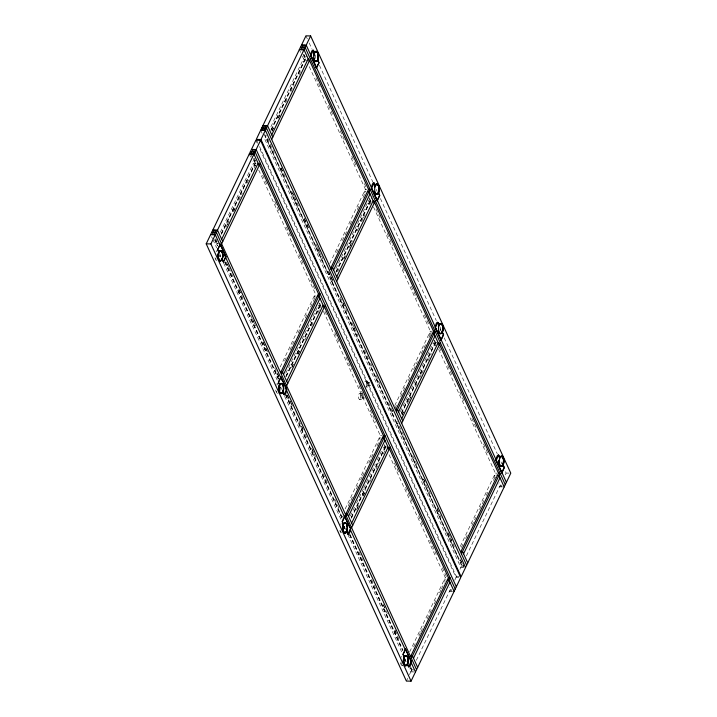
<?xml version="1.0" encoding="UTF-8"?>
<svg xmlns="http://www.w3.org/2000/svg" width="717" height="717" viewBox="0 0 717 717"><rect width="100%" height="100%" fill="white"/><g stroke="black" fill="none" stroke-linecap="round" stroke-linejoin="round"><path stroke-width="0.54" stroke-dasharray="3.58 2.69" d="M216.193 239.675L215.333 241.477L216.892 241.504M265.398 137.064L266.258 135.262M304.904 54.653L304.044 56.455L305.603 56.482M220.352 232.183L253.442 163.171M270.892 126.775L303.506 58.758M221.428 233.213L255.001 163.198L256.561 163.225L254.168 168.226M271.017 129.795L305.066 58.785L307.208 58.767M221.383 233.715L255.745 162.051M270.963 130.306L306.777 55.621M221.392 234.468L255.584 163.153M271.456 130.055L305.648 58.74M225.873 227.244L228.75 221.239M233.545 211.237L235.938 206.236M238.815 200.231L242.176 193.231M246.971 183.229L249.364 178.228M272.102 130.826L273.536 127.823M278.33 117.821L280.732 112.82M285.527 102.827L287.92 97.826M290.797 91.821L294.158 84.821M298.953 74.819L301.355 69.818M227.298 224.654L228.75 221.634M233.59 211.533L235.042 208.513M272.039 131.345L274.459 126.3M278.33 118.224L279.782 115.195M280.195 366.996L315.346 293.692M329.784 263.587L365.41 189.27L366.97 189.306M284.64 361.027L287.033 356.026M289.91 350.021L294.705 340.019M298.066 333.02L300.459 328.019M305.254 318.016L307.172 314.019M310.533 307.019L315.328 297.017M336.623 252.608L339.016 247.607M342.376 240.607L346.687 231.609M350.048 224.609L352.441 219.608M357.236 209.606L359.154 205.6M362.999 197.596L365.876 191.6L364.308 191.573L365.356 193.85M285.814 373.127L317.945 306.114M335.879 268.714L368.009 201.701M285.94 376.156L319.988 305.137M336.004 271.734L370.053 200.724L371.612 200.751M285.886 376.658L320.947 303.461M332.563 279.316L331.505 281.449L333.064 281.485M335.95 272.245L372.248 196.548M286.379 376.407L320.571 305.092M336.443 271.994L370.635 200.679M291.81 367.176L293.253 364.173M298.048 354.18L300.441 349.179M304.761 340.172L307.638 334.176M311.474 326.172L313.876 321.171M317.712 313.168L321.064 306.168M337.564 271.77L338.998 268.767M343.793 258.765L345.236 255.763M349.071 247.759L352.423 240.76M357.227 230.757L359.62 225.756M361.538 221.759L362.981 218.757M363.456 217.753L365.858 212.752M369.694 204.757L371.128 201.755M291.801 367.606L293.253 364.577M298.093 354.485L299.545 351.455M343.802 259.151L345.253 256.13M350.093 246.03L351.545 243.009M345.182 508.936L380.333 435.622L381.892 435.658M391.751 411.818L392.486 410.285M394.771 405.526L430.397 331.209L431.957 331.245M348.184 505.96L352.979 495.958M356.331 488.958L358.733 483.957M360.651 479.96L362.085 476.957M362.569 475.963L365.446 469.958M368.807 462.958L373.602 452.956M376.954 445.956L379.356 440.955M394.888 408.547L396.806 404.549M400.642 396.546L404.962 387.547M408.314 380.548L410.716 375.547M413.592 369.542L417.428 361.538M421.264 353.544L425.584 344.536M428.936 337.537L430.379 334.534M350.317 516.061L354.637 507.062M356.555 503.056L363.268 489.057M363.752 488.053L375.26 464.051M377.178 460.054L382.448 449.048M400.382 411.648L433.471 342.636M397.191 421.246L396.331 423.048L397.89 423.075M351.402 517.091L384.966 447.076L386.535 447.103M401.466 412.678L435.031 342.663L436.599 342.69L435.156 345.693M351.357 517.593L385.719 445.929M401.421 413.18L436.752 339.5M351.366 518.346L385.558 447.032M401.43 413.933L435.622 342.618M356.313 510.119L358.715 505.118M363.035 496.11L365.912 490.114M369.748 482.111L372.141 477.11M375.977 469.106L379.338 462.107M383.174 454.103L385.567 449.102M402.067 414.704L403.501 411.701M407.346 403.707L410.698 396.698M415.493 386.696L417.894 381.695M419.812 377.698L421.246 374.695M421.73 373.7L424.123 368.699M427.959 360.696L431.32 353.696M357.272 508.532L358.724 505.503M363.564 495.411L365.016 492.382M402.013 415.224L403.465 412.194M409.273 400.086L410.724 397.057M409.685 651.878L445.32 577.561M460.233 546.462L495.384 473.148L496.944 473.175M413.646 646.904L416.039 641.903M418.925 635.898L420.359 632.896M420.843 631.901L423.72 625.896M427.072 618.896L431.867 608.894M434.269 603.893L436.662 598.892M439.539 592.896L440.982 589.894M441.457 588.89L444.334 582.894M461.309 547.492L463.227 543.486M465.629 538.485L468.031 533.484M471.867 525.489L475.703 517.486M479.539 509.482L483.85 500.484M486.251 495.483L488.644 490.482M493.439 480.48L495.841 475.479L494.282 475.452L495.322 477.728M406.387 681.069L407.704 678.309M409.47 674.634L411.89 669.579L410.491 666.532M416.353 660.285L450.545 588.971L449.613 586.936M454.73 580.241L456.048 577.49L259.133 147.379M459.256 576.701L456.451 576.656L457.329 574.81M459.973 569.298L463.057 562.872M466.417 555.872L500.609 484.558L499.731 482.658M505.234 474.914L506.112 473.077L504.714 470.02M410.491 667.841L412.347 671.91L413.234 670.054M451.889 589.446L451.002 591.301L449.147 587.241M464.159 563.849L462.411 567.488L264.501 135.101M501.954 485.033L501.066 486.888L499.211 482.828M268.167 139.421L266.607 139.394L328.269 274.073L329.829 274.1L328.44 271.062M253.979 160.868L255.539 160.895M216.937 243.762L218.497 243.789M218.102 243.834L216.543 243.807L217.475 245.832M328.368 274.611L329.928 274.638M315.812 296.013L314.243 295.987L315.292 298.263M430.854 333.539L429.295 333.513L430.343 335.789M434.977 342.439L436.545 342.466M436.079 344.949L434.52 344.922L433.211 342.063M276.699 374.292L278.259 374.328M365.885 381.148L367.964 381.184M367.776 382.645L369.766 382.681M367.74 385.612L370.725 385.665M365.473 387.037L367.552 387.072M359.997 393.481A2.967 1.389 -89 0 1 360.839 398.231A2.967 1.389 -89 0 1 358.464 397.532A2.967 1.389 -89 0 1 359.997 393.481L362.076 393.516M361.834 397.935L366.817 398.025M359.54 399.351L361.619 399.387M398.141 423.299L396.582 423.272L458.244 557.951M380.79 437.953L379.23 437.926L380.279 440.202M384.912 446.852L386.472 446.879M506.112 473.077L508.918 473.121M502.626 486.915L499.507 486.852L498.109 483.814M341.686 516.231L343.246 516.258M459.301 560.595L460.87 560.622L463.549 566.493M463.971 567.523L460.852 567.461L263.937 137.359M456.048 577.49L458.853 577.535M445.777 579.892L444.217 579.865L445.257 582.141M452.561 591.328L449.442 591.274L448.134 588.415M411.89 669.579L413.449 669.606M413.906 671.937L410.787 671.874L409.389 668.827M305.935 35.85L307.333 38.897M309.197 42.966L311.985 49.07M319.432 65.337L372.974 182.27M376.228 189.387L377.16 191.421M380.422 198.537L436.286 320.553M440.005 328.691L440.937 330.725M444.199 337.841L497.266 453.753M500.995 461.891L501.927 463.926M315.955 77.866L321.073 89.051M328.52 105.318L332.715 114.469M340.163 130.745L345.28 141.93M351.796 156.163L356.923 167.348M364.37 183.615L366.701 188.696M376.004 209.032L381.13 220.218M387.18 233.437L392.764 245.635M400.211 261.911L405.338 273.096M411.388 286.307L416.971 298.514M424.419 314.781L428.614 323.932M439.324 347.315L441.179 351.384M447.695 365.625L452.821 376.81M459.803 392.056L464.455 402.228M471.903 418.495L477.029 429.68M483.545 443.913L488.662 455.098M303.685 54.456L306.482 60.551M309.278 66.654L366.288 191.179M369.327 197.82L371.191 201.889M373.521 206.971L431.267 333.118M434.502 340.172L436.366 344.241M438.687 349.322L496.415 475.407M303.067 54.411L306.114 61.07M369.156 198.77L371.092 203.01L369.533 202.983L368.233 200.124M433.902 340.19L435.73 344.187M299.33 49.634L300.629 52.484M302.377 56.284L304.555 61.044M281.154 167.778L282.543 170.816M292.742 193.088L295.987 200.177M304.331 218.407L309.43 229.548M317.774 247.768L321.028 254.858M321.485 255.87L322.874 258.909M342.887 302.628L345.209 307.692M345.675 308.704L347.064 311.743M353.553 325.912L354.942 328.951M370.707 363.385L372.096 366.423M423.639 478.992L425.029 482.03M437.083 508.362L438.472 511.4M448.672 533.672L451.916 540.761M330.376 275.615L332.616 280.499M267.522 138.435L274.969 154.702M281.019 167.921L285.214 177.072M291.729 191.305L299.177 207.571M304.295 218.757L309.421 229.942M315.937 244.174L321.055 255.36M328.503 271.635L333.629 282.812M340.145 297.053L345.262 308.238M351.778 322.471L357.837 335.69M364.353 349.923L369.47 361.108M375.986 375.341L381.112 386.526M388.56 402.802L393.678 413.987M399.27 426.185L405.32 439.404M412.768 455.671L416.953 464.822M423.469 479.055L430.926 495.33M436.976 508.541L441.161 517.701M447.677 531.933L455.134 548.2M460.251 559.385L463.505 566.502M264.573 134.043L461.954 565.166M331.595 281.333L393.257 416.012M260.674 130.243L262.072 133.29M256.274 139.43L257.672 142.477M259.527 146.546L456.451 576.656M255.87 140.263L257.269 143.31M262.628 175.163L267.289 185.336M274.736 201.602L279.854 212.788M286.37 227.02L291.496 238.205M298.944 254.472L303.13 263.623M310.578 279.89L315.704 291.075M325.016 311.411L327.337 316.502M334.785 332.769L339.912 343.954M345.961 357.174L351.545 369.372M358.993 385.638L363.653 395.811M370.169 410.043L375.753 422.25M394.377 462.922L399.028 473.086M405.544 487.318L412.069 501.559M418.585 515.792L423.236 525.955M429.752 540.197L436.277 554.429M442.326 567.649L446.512 576.8M254.239 158.161L255.628 161.2M253.415 158.403L255.951 163.951M258.747 170.054L316 295.117M319.701 303.192L320.66 305.29M323.448 311.384L380.709 436.456M384.437 444.585L385.836 447.641M389.089 454.757L445.884 578.807M250.825 154.074L256.05 165.484L254.481 165.457L252.509 161.146M318.85 302.664L321.028 307.423M384.276 445.553L385.576 448.412M249.265 154.047L250.654 157.086M318.429 305.11L319.468 307.396M383.407 447.05L384.455 449.335M227.379 264.089L228.768 267.127M238.967 289.399L241.288 294.463M252.411 318.769L255.655 325.859M263.076 342.063L265.398 347.127M265.855 348.139L268.176 353.194M277.452 373.449L279.764 378.513M287.266 394.888L290.51 401.977M290.977 402.99L292.366 406.028M301.633 426.274L303.022 429.313M305.343 434.377L306.733 437.415M312.298 449.568L313.688 452.606M383.308 604.673L384.697 607.711M394.897 629.983L397.218 635.047M215.593 238.779L217.923 243.861M226.303 262.162L233.751 278.429M238.869 289.614L243.995 300.799M250.511 315.041L255.628 326.226M263.076 342.493L268.203 353.678M274.719 367.911L278.904 377.061M287.284 395.363L292.411 406.548M298.926 420.78L304.044 431.966M311.492 448.242L315.686 457.392M323.134 473.659L328.252 484.844M334.767 499.077L339.894 510.262M358.975 551.956L364.102 563.132M371.549 579.408L375.735 588.558M383.183 604.825L388.309 616.011M394.825 630.243L399.943 641.428M214.975 239.478L217.762 245.572M225.219 261.848L278.877 379.051M285.733 394.027L342.556 518.131M349.977 534.344L403.044 650.265M224.887 262.037L278.205 378.486M285.707 394.861L342.269 518.4M349.762 534.774L402.613 650.211M410.581 667.939L412.374 671.856M214.5 239.765L217.296 245.868M224.744 262.135L278.277 379.069M285.725 395.336L342.054 518.373M349.502 534.64L402.578 650.552M211.542 236.691L212.474 238.725M212.94 239.738L216.668 247.876M219.922 254.992L220.854 257.027M223.65 263.121L277.183 380.055M280.446 387.171L281.369 389.206M284.631 396.322L340.96 519.359M344.223 526.475L345.612 529.522M347.942 534.613L401.941 652.56M405.204 659.676L406.136 661.71M364.845 381.767A2.967 1.389 -89 0 1 366.79 382.26A2.967 1.389 -89 0 1 366.504 386.427M366.468 385.298A2.967 1.389 -89 0 1 367.839 381.166A2.967 1.389 -89 0 1 368.977 385.468A2.967 1.389 -89 0 1 366.638 385.97M440.166 327.015A5.01 2.348 -89 0 1 439.969 330.842M315.57 54.895A5.01 2.348 -89 0 1 315.381 58.713M363.152 395.336A2.967 1.389 -89 0 1 361.735 399.414A2.967 1.389 -89 0 1 360.642 395.067A2.967 1.389 -89 0 1 362.981 394.664M280.822 386.857A5.01 2.348 -89 0 1 280.634 390.684M276.95 392.145A5.01 2.348 -89 0 1 276.565 391.15M276.87 385.074A5.01 2.348 -89 0 1 277.909 383.658M344.635 526.242A5.01 2.348 -89 0 1 344.671 528.832M341.256 532.265A5.01 2.348 -89 0 1 340.378 530.535M340.683 524.45A5.01 2.348 -89 0 1 341.158 523.598M405.41 658.986A5.01 2.348 -89 0 1 405.446 661.576M402.604 665.439A5.01 2.348 -89 0 1 402.031 665.009M401.538 664.265A5.01 2.348 -89 0 1 400.902 662.096M401.457 657.193A5.01 2.348 -89 0 1 401.932 656.342M220.047 254.114A5.01 2.348 -89 0 1 220.083 256.704M216.175 259.402A5.01 2.348 -89 0 1 215.79 258.407M216.57 251.479A5.01 2.348 -89 0 1 217.134 250.914M278.079 393.552A5.153 2.411 -89 0 1 277.452 393.436M276.87 392.97A5.153 2.411 -89 0 1 275.722 389.949M276.816 384.052A5.153 2.411 -89 0 1 277.398 383.487M344.196 526.251A5.153 2.411 -89 0 1 344.205 528.913M341.265 532.821A5.153 2.411 -89 0 1 339.786 530.544M402.667 665.681A5.153 2.411 -89 0 1 400.22 660.742M219.698 255.449A5.153 2.411 -89 0 1 219.617 256.785M216.677 260.692A5.153 2.411 -89 0 1 214.948 257.206M216.041 251.308A5.153 2.411 -89 0 1 216.624 250.744M368.233 385.172A1.479 0.699 -89 0 0 367.955 382.699A1.479 0.699 -89 0 0 367.077 384.518A1.479 0.699 -89 0 0 368.233 385.172M362.327 397.496A1.479 0.699 -89 0 0 362.049 395.022A1.479 0.699 -89 0 0 361.171 396.842A1.479 0.699 -89 0 0 362.327 397.496"/><path stroke-width="1.08" d="M218.138 255.144L218.12 256.417A4.813 2.259 -89 0 0 220.029 260.576L220.89 260.558A4.965 2.321 -89 0 0 222.915 256.301L222.933 255.019A4.813 2.259 -89 0 0 221.024 250.869L220.164 250.887M218.398 255.153L218.38 256.426A4.813 2.259 -89 0 0 220.289 260.576M279.173 387.897L279.155 389.17A4.813 2.259 -89 0 0 281.064 393.319L281.664 393.301A4.965 2.321 -89 0 0 283.69 389.044L283.708 387.763A4.813 2.259 -89 0 0 281.799 383.613L280.939 383.631A4.965 2.321 -89 0 0 278.913 387.888L278.895 389.161A4.813 2.259 -89 0 0 280.804 393.319L281.405 393.301A4.965 2.321 -89 0 0 283.43 389.035L283.448 387.763A4.813 2.259 -89 0 0 281.539 383.613M318.187 57.073L318.205 55.792A4.813 2.259 -89 0 0 316.287 51.642M318.447 57.073L318.465 55.801A4.813 2.259 -89 0 0 316.547 51.651L315.686 51.66A4.965 2.321 -89 0 0 314.575 52.664M342.726 527.273L342.708 528.546A4.813 2.259 -89 0 0 344.617 532.695L345.477 532.686A4.965 2.321 -89 0 0 347.503 528.42L347.521 527.147A4.813 2.259 -89 0 0 345.612 522.998L344.752 523.007M342.986 527.273L342.968 528.546A4.813 2.259 -89 0 0 344.877 532.704M379.221 189.817L379.239 188.544A4.813 2.259 -89 0 0 377.321 184.394L376.461 184.403M403.761 660.016L403.743 661.289A4.813 2.259 -89 0 0 405.652 665.448M443.034 329.202L443.052 327.92A4.813 2.259 -89 0 0 441.134 323.77L440.274 323.788A4.965 2.321 -89 0 0 438.419 326.809M499.023 460.789L499.005 462.071A4.813 2.259 -89 0 0 499.14 463.299M503.809 461.945L503.827 460.664A4.813 2.259 -89 0 0 501.909 456.514L501.049 456.532M206.209 243.843L255.87 140.263L260.549 140.344L460.726 577.57L411.065 681.15L406.387 681.069L206.209 243.843L210.888 243.923L411.065 681.15M212.169 234.683L214.374 230.085M253.029 149.477L250.825 154.074L252.411 154.047M262.234 130.27L264.439 125.672M303.094 45.063L300.889 49.661L302.475 49.634M213.729 234.71L215.934 230.112M252.384 154.101L254.589 149.512M263.802 130.297L265.998 125.699M302.449 49.688L304.653 45.09M210.888 243.923L260.549 140.344M260.952 139.51L310.613 35.931L305.935 35.85L256.274 139.43L260.952 139.51L461.13 576.737L510.791 473.157L310.613 35.931M221.678 239.272L258.12 163.261M271.743 134.859L308.185 58.839M220.702 260.898L219.814 260.8A5.1 2.393 -89 0 1 218.058 257.358L218.748 252.106L217.547 249.498L220.343 244.219L226.043 256.659L223.507 261.947L222.449 260.199M314.27 52.888L315.247 51.579L316.771 51.427A5.1 2.393 -89 0 1 318.518 54.859L317.837 60.111L319.029 62.729L316.493 68.007L310.542 55.559C312.988 42.231 316.331 58.928 313.069 50.28M220.074 260.8A5.1 2.393 -89 0 1 218.318 257.367L219.008 252.115L217.807 249.498L220.343 244.219M316.493 68.007L310.802 55.568L313.329 50.28M221.616 243.852L260.271 163.243M271.68 139.439L310.336 58.83M223.247 261.938L225.783 256.659L220.083 244.21M316.233 68.007L319.029 62.729M330.25 269.171L368.538 189.333L370.097 189.36L331.442 269.968M281.378 374.382L320.033 293.773L318.465 293.746L280.921 372.051L282.48 372.078L287.705 383.487M283.081 392.074L282.104 393.382L280.589 393.543A5.1 2.393 -89 0 1 278.832 390.102L279.522 384.85L278.321 382.242L280.858 376.954L286.818 389.403C284.371 402.73 281.019 386.042 284.282 394.691M375.045 185.631L376.022 184.323L377.545 184.17A5.1 2.393 -89 0 1 379.293 187.603L378.612 192.855L379.804 195.472L377.267 200.751L371.316 188.302C373.763 174.975 377.106 191.672 373.844 183.014M280.849 393.543A5.1 2.393 -89 0 1 279.092 390.111L279.782 384.859L278.581 382.242L281.118 376.963M377.267 200.751L371.576 188.311L374.104 183.023M283.529 374.364L319.97 298.353M333.593 269.95L370.035 193.94M286.657 381.211L323.107 305.191M336.721 276.798L373.172 200.778M286.603 385.791L325.249 305.182M336.667 281.378L375.314 200.769M284.022 394.682L286.558 389.403L280.858 376.954M377.008 200.751L379.544 195.463L378.352 192.855L379.033 187.603A5.1 2.393 -89 0 0 377.285 184.161M345.289 533.018L344.402 532.919A5.1 2.393 -89 0 1 342.645 529.487L343.335 524.235L342.134 521.617L344.671 516.339L350.631 528.788C348.184 542.115 344.832 525.418 348.095 534.066M438.858 325.007L439.835 323.708L441.358 323.546A5.1 2.393 -89 0 1 443.106 326.988L442.425 332.24L443.617 334.848L441.08 340.136L435.129 327.687C437.576 314.36 440.919 331.048 437.657 322.399M345.173 515.523L383.452 435.685L385.011 435.712L346.365 516.321M344.662 532.928A5.1 2.393 -89 0 1 342.905 529.487L343.595 524.235L342.394 521.626L344.931 516.339M441.08 340.136L435.389 327.687L437.917 322.408M396.429 411.908L435.076 331.299L433.516 331.272L395.972 409.577L397.532 409.604L402.757 421.013M348.507 516.303L384.957 440.292M398.571 411.89L435.022 335.879M351.644 523.15L388.094 447.13M401.708 418.737L438.159 342.717M347.835 534.066L349.95 529.666M440.821 340.127L443.357 334.848L442.165 332.231L442.846 326.979M351.59 527.73L390.236 447.121M401.654 423.308L440.301 342.708M407.668 664.202L406.691 665.51L405.177 665.663A5.1 2.393 -89 0 1 403.42 662.23L404.11 656.978L402.909 654.361L405.446 649.082L411.406 661.531C408.959 674.858 405.607 658.161 408.869 666.81M499.632 457.751L500.609 456.451L502.133 456.29A5.1 2.393 -89 0 1 503.881 459.731L503.2 464.983L504.392 467.592L501.855 472.879L495.904 460.431C498.351 447.103 501.694 463.791 498.432 455.143M405.437 665.672A5.1 2.393 -89 0 1 403.68 662.23L404.37 656.978L403.169 654.37L405.705 649.082M501.855 472.879L496.164 460.431L498.691 455.143M411.352 658.26L449.998 577.651L448.439 577.624L410.886 655.93L412.445 655.956L417.67 667.366M461.416 553.847L500.063 473.238L498.503 473.211L460.95 551.516L462.519 551.543L467.735 562.953M408.609 666.81L411.146 661.522L405.446 649.082M501.595 472.87L504.132 467.583L502.94 464.974L503.621 459.722A5.1 2.393 -89 0 0 501.873 456.29M413.494 658.242L449.944 582.231M463.558 553.829L500.009 477.818M314.53 52.888L316.134 51.328M318.375 61.85L317.577 60.111L318.258 54.859A5.1 2.393 -89 0 0 316.511 51.418M221.069 260.638L222.306 259.33L220.442 260.889M375.305 185.631L376.909 184.072M282.821 392.074L281.216 393.633M439.118 325.016L440.722 323.457M346.634 531.449L345.657 532.758M346.894 531.458L345.029 533.018M499.892 457.76L501.497 456.2M407.408 664.193L405.804 665.761M316.412 61.339L315.552 61.348A4.813 2.259 -89 0 1 314.476 60.416M376.326 194.092L377.187 194.083M441 333.459L440.148 333.477A4.813 2.259 -89 0 1 438.652 331.648M500.914 466.22L501.775 466.202M406.387 655.741L405.526 655.75A4.965 2.321 -89 0 0 403.501 660.016L403.483 661.289A4.813 2.259 -89 0 0 405.392 665.439L406.252 665.43A4.965 2.321 -89 0 0 408.278 661.164L408.296 659.891A4.813 2.259 -89 0 0 406.387 655.741A5.01 2.348 -89 0 1 407.597 663.592A5.01 2.348 -89 0 1 403.653 662.947A5.01 2.348 -89 0 1 405.705 655.58A5.1 2.393 -89 0 0 403.617 660.007M301.534 45.037L306.213 45.126L506.39 482.344M300.432 47.34L301.991 47.367M303.551 47.394L305.11 47.421L505.288 484.647M299.33 49.634L304.008 49.715L309.233 61.124M262.879 125.645L267.558 125.726L272.783 137.135M261.777 127.94L263.336 127.976M264.896 128.002L266.455 128.029L466.633 565.247M260.674 130.243L265.362 130.324L465.53 567.55M251.47 149.45L256.148 149.539L456.326 586.757M250.367 151.753L251.927 151.78M253.486 151.807L255.046 151.834L455.223 589.06M249.265 154.047L253.943 154.128L259.169 165.537M367.436 191.627L368.995 191.654L374.211 203.063M212.815 230.058L217.493 230.148L222.718 241.548M211.712 232.353L213.272 232.389M214.831 232.416L216.391 232.442L416.568 669.66M210.61 234.656L215.297 234.737L220.415 245.922M330.985 267.638L332.545 267.665L337.77 279.074M317.371 296.04L318.931 296.067L324.147 307.476M432.414 333.566L433.973 333.593L439.198 345.002M382.349 437.979L383.909 438.006L389.134 449.416M497.401 475.505L498.96 475.532L504.185 486.942M345.908 513.99L347.467 514.017L352.692 525.427M447.336 579.919L448.896 579.945L454.121 591.355M309.601 60.613L368.726 189.745M374.31 201.943L433.893 332.096M439.019 343.282L498.602 473.426M259.07 164.005L318.662 294.158M324.245 306.356L383.828 436.51M388.955 447.695L448.537 577.848M344.671 516.339L349.932 527.82M224.6 255.073L281.862 380.144M285.59 388.273L344.707 517.405M350.299 529.612L405.697 650.606M410.348 660.778L415.466 671.963M222.306 259.33L223.507 261.947M379.356 189.826A5.1 2.393 -89 0 1 377.267 194.208M377.061 184.386A4.813 2.259 -89 0 1 378.979 188.535L378.961 189.817A4.965 2.321 -89 0 1 376.927 194.074M376.586 194.101A4.813 2.259 -89 0 1 374.677 189.951L374.695 188.67A4.965 2.321 -89 0 1 376.721 184.412M374.552 187.343A5.01 2.348 -89 0 1 377.707 184.654A5.01 2.348 -89 0 1 378.782 191.385A5.01 2.348 -89 0 1 375.574 193.707M375.072 192.972A5.01 2.348 -89 0 1 374.686 191.977M376.326 194.092A4.813 2.259 -89 0 1 374.839 192.264M438.445 326.235A5.1 2.393 -89 0 1 441.69 323.994A5.1 2.393 -89 0 1 442.649 330.851A5.1 2.393 -89 0 1 439.404 333.091M438.903 332.338A5.1 2.393 -89 0 1 438.508 331.326M443.169 329.211A5.1 2.393 -89 0 1 441.08 333.593M440.874 323.77A4.813 2.259 -89 0 1 442.792 327.92L442.774 329.193A4.965 2.321 -89 0 1 440.74 333.459M440.408 333.477A4.813 2.259 -89 0 1 438.49 329.327L438.508 328.054A4.965 2.321 -89 0 1 440.534 323.788M503.943 461.954A5.1 2.393 -89 0 1 501.855 466.337M501.649 456.514A4.813 2.259 -89 0 1 503.567 460.664L503.549 461.936A4.965 2.321 -89 0 1 501.515 466.202M501.183 466.22A4.813 2.259 -89 0 1 499.265 462.071L499.283 460.798A4.965 2.321 -89 0 1 501.308 456.532M499.453 458.342A5.01 2.348 -89 0 1 502.958 457.742A5.01 2.348 -89 0 1 502.725 465.216A5.01 2.348 -89 0 1 499.274 464.096M498.996 460.332A5.01 2.348 -89 0 0 499.032 462.922A5.153 2.411 -89 0 1 498.942 460.242M500.914 466.22A4.813 2.259 -89 0 1 499.426 464.392M318.581 57.082A5.1 2.393 -89 0 1 316.493 61.465M315.812 61.357A4.813 2.259 -89 0 1 313.903 57.208L313.921 55.926A4.965 2.321 -89 0 1 315.946 51.669M313.661 55.926A4.965 2.321 -89 0 1 314.145 53.578M314.064 59.52A4.813 2.259 -89 0 1 313.777 58.427M313.634 55.46A5.01 2.348 -89 0 1 317.219 52.242A5.01 2.348 -89 0 1 317.317 60.443A5.01 2.348 -89 0 1 313.67 58.05M374.588 186.85A5.153 2.411 -89 0 1 377.689 184.484A5.153 2.411 -89 0 1 378.979 190.803A5.153 2.411 -89 0 1 376.093 194.271M375.009 193.034A5.153 2.411 -89 0 1 374.615 192.004M438.401 326.235A5.153 2.411 -89 0 1 441.69 324.057A5.153 2.411 -89 0 1 442.613 331.012A5.153 2.411 -89 0 1 439.324 333.19M438.822 332.419A5.153 2.411 -89 0 1 438.428 331.379M499.552 457.876A5.153 2.411 -89 0 1 503.504 459.194A5.153 2.411 -89 0 1 501.308 466.516M500.681 466.391A5.153 2.411 -89 0 1 499.202 464.123M314.189 53.004A5.153 2.411 -89 0 1 317.756 53.022A5.153 2.411 -89 0 1 317.326 60.595A5.153 2.411 -89 0 1 313.84 59.26M279.03 387.888A5.1 2.393 -89 0 1 281.118 383.505M342.843 527.264A5.1 2.393 -89 0 1 344.931 522.881M345.218 532.677A4.965 2.321 -89 0 0 347.243 528.42L347.261 527.138A4.813 2.259 -89 0 0 345.352 522.989M405.992 665.421A4.965 2.321 -89 0 0 408.018 661.164L408.036 659.882A4.813 2.259 -89 0 0 406.127 655.732M218.255 255.144A5.1 2.393 -89 0 1 220.343 250.762M220.63 260.558A4.965 2.321 -89 0 0 222.655 256.292L222.673 255.019A4.813 2.259 -89 0 0 220.764 250.869M406.36 655.553A5.153 2.411 -89 0 1 407.758 663.368A5.153 2.411 -89 0 1 403.796 663.718A5.153 2.411 -89 0 1 405.105 655.67M219.743 250.798A5.153 2.411 -89 0 1 222.781 256.399A5.153 2.411 -89 0 1 219.035 260.065A5.153 2.411 -89 0 1 219.16 251.371M282.874 391.805A5.01 2.348 -89 0 0 281.727 383.559A5.01 2.348 -89 0 0 278.922 390.021A5.01 2.348 -89 0 0 282.874 391.805M346.687 531.189A5.01 2.348 -89 0 0 345.54 522.944A5.01 2.348 -89 0 0 342.735 529.397A5.153 2.411 -89 0 0 346.714 531.333A5.153 2.411 -89 0 0 345.585 522.81A5.153 2.411 -89 0 0 342.654 529.388A5.01 2.348 -89 0 0 346.687 531.189M222.1 259.061A5.01 2.348 -89 0 0 220.953 250.816A5.01 2.348 -89 0 0 218.147 257.278A5.01 2.348 -89 0 0 222.1 259.061M282.901 391.948A5.153 2.411 -89 0 0 281.772 383.434A5.153 2.411 -89 0 0 278.841 390.003A5.153 2.411 -89 0 0 282.901 391.948"/></g></svg>
